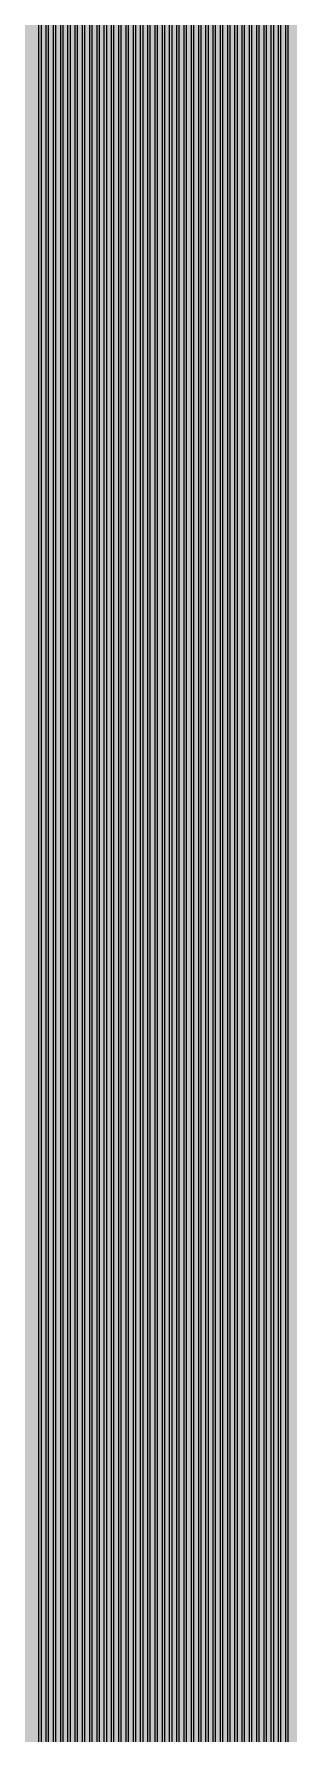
# Model space of a CAD drawing. Header units: metres. Extents: x -7231 to 10969, y -37556 to 1873.
# Drawn here: x 2049 to 2294, y -4676 to -3039 of the extents above; entities that cross this region are included whole.
import ezdxf

# ---------------------------------------------------------------- set-up
doc = ezdxf.new("R2010")
doc.units = ezdxf.units.M
doc.layers.add('Metal1', color=4, linetype='CONTINUOUS')
doc.layers.add('Polyimide', color=7, linetype='CONTINUOUS')

msp = doc.modelspace()

# ---------------------------------------------------------------- hatches: boundary and pattern name
at = {"layer": 'Polyimide'}
msp.add_hatch(color=7, dxfattribs=at).paths.add_polyline_path([(4065.7, -468), (4066.7, -502), (4068.5, -536), (4071.4, -570), (4075.5, -604), (4081, -638), (4088, -672), (4096.5, -706), (4106.6, -740), (4118.3, -774), (4131.6, -808), (4146.5, -842), (4162.9, -876), (4180.7, -910), (4199.8, -944), (4220.2, -978), (4241.7, -1012), (4264.2, -1046), (4287.5, -1080), (4311.5, -1114), (4336, -1148), (4360.9, -1182), (4385.9, -1216), (4410.9, -1250), (4435.7, -1284), (4460.2, -1318), (4484.2, -1352), (4507.5, -1385.9), (4530, -1419.9), (4551.5, -1453.9), (4571.9, -1487.9), (4591.1, -1521.9), (4608.9, -1555.9), (4625.3, -1589.9), (4640.1, -1623.9), (4653.4, -1657.9), (4665.1, -1691.9), (4675.2, -1725.9), (4683.7, -1759.9), (4690.7, -1793.9), (4696.2, -1827.9), (4700.3, -1861.9), (4703.2, -1895.9), (4705.1, -1929.9), (4706.1, -1963.9), (4706.4, -1997.9), (4706.5, -2031.9), (4706.5, -4793), (4710, -4838.4), (4720.2, -4882.7), (4737.1, -4925), (4760.1, -4964.2), (4788.9, -4999.5), (4822.6, -5030), (4860.5, -5055.1), (4901.8, -5074.2), (4901.8, -5074.2), (4970.7, -5105.2), (5034.7, -5145.3), (5092.8, -5193.5), (5143.8, -5249.2), (5186.9, -5311.2), (5221.2, -5378.4), (5246.2, -5449.7), (5261.4, -5523.7), (5266.5, -5599), (5261.4, -5674.3), (5246.2, -5748.3), (5221.2, -5819.6), (5186.9, -5886.8), (5143.8, -5948.8), (5092.8, -6004.5), (5034.7, -6052.7), (4970.7, -6092.8), (4901.8, -6123.8), (4860.5, -6142.9), (4822.6, -6168), (4788.9, -6198.5), (4760.1, -6233.8), (4737.1, -6273), (4720.2, -6315.3), (4710, -6359.6), (4706.5, -6405), (4706.5, -9221.5), (4710, -9266.9), (4720.2, -9311.2), (4737.1, -9353.5), (4760.1, -9392.7), (4788.9, -9428), (4822.6, -9458.5), (4860.5, -9483.6), (4901.8, -9502.7), (4970.7, -9533.7), (5034.7, -9573.8), (5092.8, -9622), (5143.8, -9677.7), (5186.9, -9739.7), (5221.2, -9806.9), (5246.2, -9878.2), (5261.4, -9952.2), (5266.5, -10027.5), (5261.4, -10102.8), (5246.2, -10176.8), (5221.2, -10248.1), (5186.9, -10315.3), (5143.8, -10377.3), (5092.8, -10433), (5034.7, -10481.2), (4970.7, -10521.3), (4901.8, -10552.3), (4860.5, -10571.4), (4822.6, -10596.5), (4788.9, -10627), (4760.1, -10662.3), (4737.1, -10701.5), (4720.2, -10743.8), (4710, -10788.1), (4706.5, -10833.5), (4706.5, -13650), (4710, -13695.4), (4720.2, -13739.7), (4737.1, -13782), (4760.1, -13821.2), (4788.9, -13856.5), (4822.6, -13887), (4860.5, -13912.1), (4901.8, -13931.2), (4970.7, -13962.2), (5034.7, -14002.2), (5092.8, -14050.5), (5143.8, -14106.2), (5186.9, -14168.2), (5221.2, -14235.4), (5246.2, -14306.7), (5261.4, -14380.7), (5266.5, -14456), (5261.4, -14531.3), (5246.2, -14605.3), (5221.2, -14676.5), (5186.9, -14743.8), (5143.8, -14805.8), (5092.8, -14861.5), (5034.7, -14909.7), (4970.7, -14949.8), (4901.8, -14980.8), (4860.5, -14999.9), (4822.6, -15025), (4788.9, -15055.5), (4760.1, -15090.8), (4737.1, -15130), (4720.2, -15172.3), (4710, -15216.6), (4706.5, -15262), (4706.5, -15456), (4720.9, -15750), (4764.1, -16041.3), (4835.7, -16326.8), (4934.9, -16604), (5060.7, -16870.2), (5212.1, -17122.7), (5387.5, -17359.2), (5585.2, -17577.3), (5803.3, -17775), (6039.8, -17950.4), (6292.3, -18101.8), (6558.4, -18227.6), (6835.6, -18326.8), (7121.2, -18398.3), (7412.4, -18441.5), (7706.5, -18456), (9969, -18456), (10047.4, -18459.8), (10125.1, -18471.4), (10201.2, -18490.4), (10275.2, -18516.9), (10346.1, -18550.5), (10413.5, -18590.8), (10476.5, -18637.6), (10534.7, -18690.3), (10587.4, -18748.5), (10634.2, -18811.5), (10674.5, -18878.9), (10708.1, -18949.8), (10734.6, -19023.8), (10753.6, -19099.9), (10765.2, -19177.6), (10769, -19256), (10769, -20895.8), (10730.2, -20951.4), (10694.6, -21009.1), (10662.2, -21068.6), (10633.2, -21129.9), (10607.6, -21192.7), (10585.5, -21256.7), (10566.9, -21322), (10552, -21388.1), (10540.8, -21455), (10533.4, -21522.3), (10529.6, -21590), (10529.6, -21657.8), (10533.4, -21725.5), (10540.8, -21792.9), (10552, -21859.7), (10566.9, -21925.9), (10585.5, -21991.1), (10607.6, -22055.2), (10633.2, -22117.9), (10662.2, -22179.2), (10694.6, -22238.7), (10730.2, -22296.4), (10769, -22352), (10769, -32454.2), (10728.7, -32510.5), (10691.7, -32568.9), (10658, -32629.3), (10627.8, -32691.6), (10601.2, -32755.4), (10578.2, -32820.7), (10558.9, -32887.1), (10543.4, -32954.5), (10531.8, -33022.7), (10524, -33091.4), (10520.1, -33160.5), (10520.1, -33229.7), (10524, -33298.8), (10531.8, -33367.5), (10543.4, -33435.7), (10558.9, -33503.1), (10578.2, -33569.5), (10601.2, -33634.8), (10627.8, -33698.6), (10658, -33760.8), (10691.7, -33821.3), (10728.7, -33879.7), (10769, -33936), (10769, -36556), (10765.2, -36634.4), (10753.6, -36712.1), (10734.6, -36788.2), (10708.1, -36862.1), (10674.5, -36933.1), (10634.2, -37000.5), (10587.4, -37063.5), (10534.7, -37121.7), (10476.5, -37174.4), (10413.5, -37221.2), (10346.1, -37261.5), (10275.2, -37295.1), (10201.2, -37321.6), (10125.1, -37340.6), (10047.4, -37352.1), (9969, -37356), (-6231, -37356), (-6309.4, -37352.1), (-6387.1, -37340.6), (-6463.2, -37321.6), (-6537.2, -37295.1), (-6608.1, -37261.5), (-6675.5, -37221.2), (-6738.5, -37174.4), (-6796.7, -37121.7), (-6849.4, -37063.5), (-6896.2, -37000.5), (-6936.5, -36933.1), (-6970.1, -36862.1), (-6996.6, -36788.2), (-7015.6, -36712.1), (-7027.2, -36634.4), (-7031, -36556), (-7031, -33936), (-6990.7, -33879.8), (-6953.7, -33821.3), (-6920, -33760.9), (-6889.8, -33698.6), (-6863.2, -33634.8), (-6840.2, -33569.5), (-6820.9, -33503.1), (-6805.4, -33435.7), (-6793.7, -33367.5), (-6785.9, -33298.8), (-6782, -33229.7), (-6782, -33160.5), (-6785.9, -33091.4), (-6793.7, -33022.7), (-6805.4, -32954.5), (-6820.9, -32887.1), (-6840.2, -32820.6), (-6863.2, -32755.4), (-6889.8, -32691.5), (-6920, -32629.3), (-6953.7, -32568.9), (-6990.7, -32510.4), (-7031, -32454.2), (-7031, -22364.8), (-6990.7, -22308.6), (-6953.7, -22250.1), (-6920, -22189.7), (-6889.8, -22127.5), (-6863.2, -22063.6), (-6840.2, -21998.4), (-6820.9, -21931.9), (-6805.4, -21864.5), (-6793.7, -21796.3), (-6785.9, -21727.6), (-6782, -21658.5), (-6782, -21589.3), (-6785.9, -21520.3), (-6793.7, -21451.5), (-6805.4, -21383.3), (-6820.9, -21315.9), (-6840.2, -21249.5), (-6863.2, -21184.2), (-6889.8, -21120.4), (-6920, -21058.1), (-6953.7, -20997.7), (-6990.7, -20939.3), (-7031, -20883), (-7031, -19256), (-7027.2, -19177.6), (-7015.6, -19099.9), (-6996.6, -19023.8), (-6970.1, -18949.8), (-6936.5, -18878.9), (-6896.2, -18811.5), (-6849.4, -18748.5), (-6796.7, -18690.3), (-6738.5, -18637.6), (-6675.5, -18590.8), (-6608.1, -18550.5), (-6537.2, -18516.9), (-6463.2, -18490.4), (-6387.1, -18471.4), (-6309.4, -18459.8), (-6231, -18456), (-3968.5, -18456), (-3674.4, -18441.5), (-3383.2, -18398.3), (-3097.6, -18326.8), (-2820.4, -18227.6), (-2554.3, -18101.8), (-2301.8, -17950.4), (-2065.3, -17775), (-1847.2, -17577.3), (-1649.5, -17359.2), (-1474.1, -17122.7), (-1322.7, -16870.2), (-1196.9, -16604), (-1097.7, -16326.8), (-1026.1, -16041.3), (-982.9, -15750), (-968.5, -15456), (-968.5, -15262), (-972, -15216.6), (-982.2, -15172.3), (-999.1, -15130), (-1022.1, -15090.8), (-1050.9, -15055.5), (-1084.6, -15025), (-1122.5, -14999.9), (-1163.8, -14980.8), (-1232.7, -14949.8), (-1296.7, -14909.7), (-1354.8, -14861.5), (-1405.8, -14805.8), (-1448.9, -14743.8), (-1483.2, -14676.5), (-1508.2, -14605.3), (-1523.4, -14531.3), (-1528.5, -14456), (-1523.4, -14380.7), (-1508.2, -14306.7), (-1483.2, -14235.4), (-1448.9, -14168.2), (-1405.8, -14106.2), (-1354.8, -14050.5), (-1296.7, -14002.2), (-1232.7, -13962.2), (-1163.8, -13931.2), (-1122.5, -13912.1), (-1084.6, -13887), (-1050.9, -13856.5), (-1022.1, -13821.2), (-999.1, -13782), (-982.2, -13739.7), (-972, -13695.4), (-968.5, -13650), (-968.5, -12309.6), (-972, -12264.3), (-982.2, -12219.9), (-999.1, -12177.7), (-1022.1, -12138.5), (-1050.9, -12103.2), (-1084.6, -12072.6), (-1122.5, -12047.5), (-1163.8, -12028.5), (-1232.7, -11997.4), (-1296.7, -11957.4), (-1354.8, -11909.1), (-1405.8, -11853.5), (-1448.9, -11791.5), (-1483.2, -11724.2), (-1508.2, -11653), (-1523.4, -11579), (-1528.5, -11503.7), (-1523.4, -11428.3), (-1508.2, -11354.4), (-1483.2, -11283.1), (-1448.9, -11215.9), (-1405.8, -11153.8), (-1354.8, -11098.2), (-1296.7, -11049.9), (-1232.7, -11009.9), (-1163.8, -10978.8), (-1122.5, -10959.8), (-1084.6, -10934.7), (-1050.9, -10904.1), (-1022.1, -10868.9), (-999.1, -10829.6), (-982.2, -10787.4), (-972, -10743), (-968.5, -10697.7), (-968.5, -9357.3), (-972, -9311.9), (-982.2, -9267.6), (-999.1, -9225.4), (-1022.1, -9186.1), (-1050.9, -9150.8), (-1084.6, -9120.3), (-1122.5, -9095.2), (-1163.8, -9076.2), (-1163.8, -9076.2), (-1232.7, -9045.1), (-1296.7, -9005.1), (-1354.8, -8956.8), (-1405.8, -8901.1), (-1448.9, -8839.1), (-1483.2, -8771.9), (-1508.2, -8700.6), (-1523.4, -8626.7), (-1528.5, -8551.3), (-1523.4, -8476), (-1508.2, -8402), (-1483.2, -8330.8), (-1448.9, -8263.5), (-1405.8, -8201.5), (-1354.8, -8145.9), (-1296.7, -8097.6), (-1232.7, -8057.6), (-1163.8, -8026.5), (-1163.8, -8026.5), (-1122.5, -8007.4), (-1084.6, -7982.4), (-1050.9, -7951.8), (-1022.1, -7916.5), (-999.1, -7877.3), (-982.2, -7835), (-972, -7790.7), (-968.5, -7745.4), (-968.5, -6405), (-972, -6359.6), (-982.2, -6315.3), (-999.1, -6273), (-1022.1, -6233.8), (-1050.9, -6198.5), (-1084.6, -6168), (-1122.5, -6142.9), (-1163.8, -6123.8), (-1163.8, -6123.8), (-1232.7, -6092.8), (-1296.7, -6052.7), (-1354.8, -6004.5), (-1405.8, -5948.8), (-1448.9, -5886.8), (-1483.2, -5819.6), (-1508.2, -5748.3), (-1523.4, -5674.3), (-1528.5, -5599), (-1523.4, -5523.7), (-1508.2, -5449.7), (-1483.2, -5378.4), (-1448.9, -5311.2), (-1405.8, -5249.2), (-1354.8, -5193.5), (-1296.7, -5145.3), (-1232.7, -5105.2), (-1163.8, -5074.2), (-1163.8, -5074.2), (-1122.5, -5055.1), (-1084.6, -5030), (-1050.9, -4999.5), (-1022.1, -4964.2), (-999.1, -4925), (-982.2, -4882.7), (-972, -4838.4), (-968.5, -4793), (-968.5, -2031.9), (-968.4, -1997.9), (-968.1, -1963.9), (-967.1, -1929.9), (-965.2, -1895.9), (-962.2, -1861.9), (-958, -1827.9), (-952.4, -1793.9), (-945.3, -1759.9), (-936.6, -1725.9), (-926.4, -1691.9), (-914.4, -1657.9), (-900.9, -1623.9), (-885.7, -1589.9), (-869.1, -1555.9), (-850.9, -1521.9), (-831.4, -1487.9), (-810.6, -1453.9), (-788.7, -1419.9), (-765.8, -1385.9), (-742.1, -1352), (-717.6, -1318), (-692.7, -1284), (-667.4, -1250), (-641.9, -1216), (-616.4, -1182), (-591.1, -1148), (-566.1, -1114), (-541.7, -1080), (-517.9, -1046), (-495, -1012), (-473.1, -978), (-452.4, -944), (-432.8, -910), (-414.7, -876), (-398, -842), (-382.9, -808), (-369.3, -774), (-357.4, -740), (-347.1, -706), (-338.4, -672), (-331.3, -638), (-325.7, -604), (-321.5, -570), (-318.6, -536), (-316.7, -502), (-315.7, -468), (-315.3, -434), (-315.2, -400), (-315.2, 401), (-315.2, 451), (-315.2, 1644), (-270.2, 1644), (-270, 1637.1), (-269.4, 1630.3), (-268.2, 1623.5), (-266.7, 1616.8), (-264.7, 1610.2), (-262.3, 1603.8), (-259.4, 1597.6), (-256.2, 1591.5), (-252.6, 1585.7), (-248.6, 1580.1), (-244.2, 1574.8), (-239.5, 1569.8), (-234.5, 1565.1), (-229.2, 1560.7), (-223.6, 1556.7), (-217.8, 1553.1), (-211.7, 1549.8), (-205.4, 1547), (-199, 1544.6), (-192.4, 1542.6), (-185.7, 1541), (-179, 1539.9), (-172.1, 1539.2), (-165.2, 1539), (-158.4, 1539.2), (-151.5, 1539.9), (-144.8, 1541), (-138.1, 1542.6), (-131.5, 1544.6), (-125.1, 1547), (-118.8, 1549.8), (-112.8, 1553.1), (-106.9, 1556.7), (-101.3, 1560.7), (-96, 1565.1), (-91, 1569.8), (-86.3, 1574.8), (-81.9, 1580.1), (-77.9, 1585.7), (-74.3, 1591.5), (-71.1, 1597.6), (-68.2, 1603.8), (-65.8, 1610.2), (-63.8, 1616.8), (-62.3, 1623.5), (-61.1, 1630.3), (-60.5, 1637.1), (-60.2, 1644), (1853, 1644), (1853, 1573), (3815.2, 1573), (3815.5, 1579.5), (3816.1, 1586.1), (3817.2, 1592.5), (3818.7, 1598.9), (3820.6, 1605.1), (3822.9, 1611.3), (3825.6, 1617.2), (3828.6, 1623), (3832.1, 1628.6), (3835.9, 1633.9), (3840.1, 1638.9), (3844.5, 1643.7), (3849.3, 1648.2), (3854.4, 1652.3), (3859.7, 1656.1), (3865.2, 1659.6), (3871, 1662.7), (3877, 1665.4), (3883.1, 1667.7), (3889.4, 1669.6), (3895.7, 1671.1), (3902.2, 1672.1), (3908.7, 1672.8), (3915.2, 1673), (3921.8, 1672.8), (3928.3, 1672.1), (3934.8, 1671.1), (3941.1, 1669.6), (3947.4, 1667.7), (3953.5, 1665.4), (3959.5, 1662.7), (3965.2, 1659.6), (3970.8, 1656.1), (3976.1, 1652.3), (3981.2, 1648.2), (3986, 1643.7), (3990.4, 1638.9), (3994.6, 1633.9), (3998.4, 1628.6), (4001.9, 1623), (4004.9, 1617.2), (4007.6, 1611.3), (4009.9, 1605.1), (4011.8, 1598.9), (4013.3, 1592.5), (4014.4, 1586.1), (4015, 1579.5), (4015.2, 1573), (4065.2, 1573), (4065.2, 451), (4065.2, 401), (4065.2, -400), (4065.3, -434), (4065.7, -468)])

# ---------------------------------------------------------------- linework, layer by layer
at = {"layer": 'Metal1'}
for points in [[(2053.5, -16631.9), (2053.5, -2032), (2049.1, -1988), (2044.7, -1944), (2040.2, -1900), (2035.8, -1855.9), (2031.4, -1811.9), (2027, -1767.9), (2022.6, -1723.9), (2018.3, -1679.9), (2014.1, -1635.8), (2010, -1591.8), (2006.1, -1547.8), (2002.3, -1503.8), (1998.7, -1459.7), (1995.1, -1415.7), (1991.7, -1371.7)], [(1993.7, -1371.6), (1997.1, -1415.6), (2000.7, -1459.6), (2004.3, -1503.6), (2008.1, -1547.6), (2012, -1591.6), (2016.1, -1635.7), (2020.3, -1679.7), (2024.6, -1723.7), (2029, -1767.7), (2033.4, -1811.7), (2037.8, -1855.7), (2042.2, -1899.8), (2046.7, -1943.8), (2051.1, -1987.8), (2055.5, -2031.9), (2055.5, -16631.9)], [(2060.5, -16631.9), (2060.5, -2032), (2056, -1988), (2051.5, -1944), (2047, -1900), (2042.4, -1855.9), (2037.9, -1811.9), (2033.4, -1767.9), (2028.9, -1723.9), (2024.5, -1679.9), (2020.2, -1635.8), (2016.1, -1591.8), (2012.1, -1547.8), (2008.2, -1503.8), (2004.5, -1459.8), (2000.8, -1415.7), (1997.3, -1371.7)], [(1999.3, -1371.6), (2002.8, -1415.6), (2006.5, -1459.6), (2010.2, -1503.6), (2014.1, -1547.6), (2018.1, -1591.6), (2022.2, -1635.6), (2026.5, -1679.7), (2030.9, -1723.7), (2035.4, -1767.7), (2039.9, -1811.7), (2044.4, -1855.7), (2048.9, -1899.8), (2053.5, -1943.8), (2058, -1987.8), (2062.5, -2031.9), (2062.5, -16631.9)], [(2067.5, -16631.9), (2067.5, -2032), (2062.9, -1988), (2058.3, -1944), (2053.7, -1900), (2049.1, -1855.9), (2044.4, -1811.9), (2039.8, -1767.9), (2035.2, -1723.9), (2030.7, -1679.9), (2026.4, -1635.8), (2022.2, -1591.8), (2018.1, -1547.8), (2014.1, -1503.8), (2010.3, -1459.8), (2006.6, -1415.7), (2003, -1371.7)], [(2005, -1371.5), (2008.6, -1415.6), (2012.3, -1459.6), (2016.1, -1503.6), (2020.1, -1547.6), (2024.2, -1591.6), (2028.4, -1635.6), (2032.7, -1679.7), (2037.2, -1723.7), (2041.8, -1767.7), (2046.4, -1811.7), (2051, -1855.7), (2055.7, -1899.8), (2060.3, -1943.8), (2064.9, -1987.8), (2069.5, -2031.9), (2069.5, -16631.9)], [(2074.5, -16631.9), (2074.5, -2032), (2069.8, -1988), (2065.1, -1944), (2060.4, -1900), (2055.7, -1855.9), (2051, -1811.9), (2046.3, -1767.9), (2041.6, -1723.9), (2037, -1679.9), (2032.5, -1635.8), (2028.2, -1591.8), (2024, -1547.8), (2020, -1503.8), (2016.1, -1459.8), (2012.3, -1415.7), (2008.7, -1371.7)], [(2010.7, -1371.5), (2014.3, -1415.6), (2018.1, -1459.6), (2022, -1503.6), (2026, -1547.6), (2030.2, -1591.6), (2034.5, -1635.6), (2039, -1679.7), (2043.6, -1723.7), (2048.2, -1767.7), (2053, -1811.7), (2057.7, -1855.7), (2062.4, -1899.8), (2067.1, -1943.8), (2071.8, -1987.8), (2076.5, -2031.9), (2076.5, -16631.9)], [(2081.5, -16631.9), (2081.5, -2032), (2076.7, -1988), (2071.9, -1944), (2067.1, -1900), (2062.3, -1855.9), (2057.5, -1811.9), (2052.7, -1767.9), (2047.9, -1723.9), (2043.2, -1679.9), (2038.7, -1635.8), (2034.3, -1591.8), (2030, -1547.8), (2025.9, -1503.8), (2021.9, -1459.8), (2018, -1415.7), (2014.3, -1371.7)], [(2016.3, -1371.5), (2020, -1415.6), (2023.9, -1459.6), (2027.9, -1503.6), (2032, -1547.6), (2036.3, -1591.6), (2040.7, -1635.6), (2045.2, -1679.7), (2049.9, -1723.7), (2054.7, -1767.7), (2059.5, -1811.7), (2064.3, -1855.7), (2069.1, -1899.7), (2073.9, -1943.8), (2078.7, -1987.8), (2083.5, -2031.9), (2083.5, -16631.9)], [(2088.5, -16631.9), (2088.5, -2032), (2083.6, -1988), (2078.7, -1944), (2073.8, -1900), (2068.9, -1855.9), (2064, -1811.9), (2059.1, -1767.9), (2054.2, -1723.9), (2049.4, -1679.9), (2044.8, -1635.8), (2040.3, -1591.8), (2036, -1547.8), (2031.8, -1503.8), (2027.7, -1459.8), (2023.8, -1415.7), (2020, -1371.7)], [(2022, -1371.5), (2025.8, -1415.6), (2029.7, -1459.6), (2033.8, -1503.6), (2038, -1547.6), (2042.3, -1591.6), (2046.8, -1635.6), (2051.4, -1679.7), (2056.2, -1723.7), (2061.1, -1767.7), (2066, -1811.7), (2070.9, -1855.7), (2075.8, -1899.7), (2080.7, -1943.8), (2085.6, -1987.8), (2090.5, -2031.9), (2090.5, -16631.9)], [(2095.5, -16631.9), (2095.5, -2032), (2090.5, -1988), (2085.5, -1944), (2080.5, -1900), (2075.5, -1856), (2070.5, -1811.9), (2065.5, -1767.9), (2060.6, -1723.9), (2055.7, -1679.9), (2051, -1635.8), (2046.4, -1591.8), (2042, -1547.8), (2037.7, -1503.8), (2033.5, -1459.8), (2029.5, -1415.7), (2025.6, -1371.7)], [(2027.6, -1371.5), (2031.5, -1415.6), (2035.5, -1459.6), (2039.7, -1503.6), (2044, -1547.6), (2048.4, -1591.6), (2053, -1635.6), (2057.7, -1679.7), (2062.5, -1723.7), (2067.5, -1767.7), (2072.5, -1811.7), (2077.5, -1855.7), (2082.5, -1899.7), (2087.5, -1943.8), (2092.5, -1987.8), (2097.5, -2031.9), (2097.5, -16631.9)], [(2102.5, -16631.9), (2102.5, -2032), (2097.5, -1988), (2092.4, -1944), (2087.4, -1900), (2082.4, -1856), (2077.3, -1811.9), (2072.3, -1767.9), (2067.3, -1723.9), (2062.4, -1679.9), (2057.6, -1635.8), (2053, -1591.8), (2048.6, -1547.8), (2044.2, -1503.8), (2040, -1459.8), (2036, -1415.7), (2032.1, -1371.7)], [(2034.1, -1371.5), (2038, -1415.6), (2042, -1459.6), (2046.2, -1503.6), (2050.5, -1547.6), (2055, -1591.6), (2059.6, -1635.6), (2064.4, -1679.7), (2069.3, -1723.7), (2074.3, -1767.7), (2079.3, -1811.7), (2084.4, -1855.7), (2089.4, -1899.7), (2094.4, -1943.8), (2099.5, -1987.8), (2104.5, -2031.9), (2104.5, -16631.9)], [(2109.5, -16631.9), (2109.5, -2032), (2104.6, -1988), (2099.7, -1944), (2094.9, -1900), (2090, -1855.9), (2085.1, -1811.9), (2080.2, -1767.9), (2075.4, -1723.9), (2070.6, -1679.9), (2066, -1635.8), (2061.5, -1591.8), (2057.2, -1547.8), (2053, -1503.8), (2049, -1459.8), (2045, -1415.7), (2041.2, -1371.7)], [(2043.2, -1371.5), (2047, -1415.6), (2050.9, -1459.6), (2055, -1503.6), (2059.2, -1547.6), (2063.5, -1591.6), (2068, -1635.6), (2072.6, -1679.7), (2077.3, -1723.7), (2082.2, -1767.7), (2087.1, -1811.7), (2092, -1855.7), (2096.9, -1899.7), (2101.7, -1943.8), (2106.6, -1987.8), (2111.5, -2031.9), (2111.5, -16631.9)], [(2116.5, -16631.9), (2116.5, -2032), (2111.5, -1988), (2106.6, -1944), (2101.6, -1900), (2096.6, -1856), (2091.6, -1811.9), (2086.7, -1767.9), (2081.7, -1723.9), (2076.8, -1679.9), (2072.1, -1635.8), (2067.6, -1591.8), (2063.2, -1547.8), (2058.9, -1503.8), (2054.8, -1459.8), (2050.8, -1415.7), (2046.9, -1371.7)], [(2048.9, -1371.5), (2052.8, -1415.6), (2056.8, -1459.6), (2060.9, -1503.6), (2065.2, -1547.6), (2069.6, -1591.6), (2074.1, -1635.6), (2078.8, -1679.7), (2083.7, -1723.7), (2088.6, -1767.7), (2093.6, -1811.7), (2098.6, -1855.7), (2103.6, -1899.7), (2108.5, -1943.8), (2113.5, -1987.8), (2118.5, -2031.9), (2118.5, -16631.9)], [(2123.5, -16631.9), (2123.5, -2032), (2118.4, -1988), (2113.4, -1944), (2108.3, -1900), (2103.2, -1856), (2098.1, -1811.9), (2093.1, -1767.9), (2088, -1723.9), (2083.1, -1679.9), (2078.3, -1635.8), (2073.6, -1591.8), (2069.1, -1547.8), (2064.8, -1503.8), (2060.6, -1459.8), (2056.5, -1415.7), (2052.6, -1371.7)], [(2054.6, -1371.5), (2058.5, -1415.6), (2062.6, -1459.6), (2066.8, -1503.6), (2071.1, -1547.6), (2075.6, -1591.6), (2080.3, -1635.6), (2085.1, -1679.7), (2090, -1723.7), (2095.1, -1767.7), (2100.1, -1811.7), (2105.2, -1855.7), (2110.3, -1899.7), (2115.3, -1943.8), (2120.4, -1987.8), (2125.5, -2031.9), (2125.5, -16631.9)], [(2130.5, -16631.9), (2130.5, -2032), (2125.3, -1988), (2120.2, -1944), (2115, -1900), (2109.8, -1856), (2104.7, -1811.9), (2099.5, -1767.9), (2094.3, -1723.9), (2089.3, -1679.9), (2084.4, -1635.9), (2079.7, -1591.8), (2075.1, -1547.8), (2070.7, -1503.8), (2066.4, -1459.8), (2062.2, -1415.7), (2058.2, -1371.7)], [(2060.2, -1371.5), (2064.2, -1415.6), (2068.4, -1459.6), (2072.7, -1503.6), (2077.1, -1547.6), (2081.7, -1591.6), (2086.4, -1635.6), (2091.3, -1679.7), (2096.3, -1723.7), (2101.5, -1767.7), (2106.7, -1811.7), (2111.8, -1855.7), (2117, -1899.7), (2122.2, -1943.8), (2127.3, -1987.8), (2132.5, -2031.9), (2132.5, -16631.9)], [(2137.5, -16631.9), (2137.5, -2032), (2132.2, -1988), (2127, -1944), (2121.7, -1900), (2116.5, -1856), (2111.2, -1811.9), (2105.9, -1767.9), (2100.7, -1723.9), (2095.5, -1679.9), (2090.6, -1635.9), (2085.8, -1591.8), (2081.1, -1547.8), (2076.6, -1503.8), (2072.2, -1459.8), (2068, -1415.7), (2063.9, -1371.7)], [(2065.9, -1371.5), (2070, -1415.6), (2074.2, -1459.6), (2078.6, -1503.6), (2083.1, -1547.6), (2087.7, -1591.6), (2092.6, -1635.6), (2097.5, -1679.6), (2102.7, -1723.7), (2107.9, -1767.7), (2113.2, -1811.7), (2118.4, -1855.7), (2123.7, -1899.7), (2129, -1943.8), (2134.2, -1987.8), (2139.5, -2031.9), (2139.5, -16631.9)], [(2144.5, -16631.9), (2144.5, -2032), (2139.1, -1988), (2133.8, -1944), (2128.4, -1900), (2123.1, -1856), (2117.7, -1811.9), (2112.4, -1767.9), (2107, -1723.9), (2101.8, -1679.9), (2096.7, -1635.9), (2091.8, -1591.8), (2087.1, -1547.8), (2082.5, -1503.8), (2078, -1459.8), (2073.7, -1415.7), (2069.5, -1371.7)], [(2071.5, -1371.5), (2075.7, -1415.6), (2080, -1459.6), (2084.4, -1503.6), (2089, -1547.6), (2093.8, -1591.6), (2098.7, -1635.6), (2103.8, -1679.6), (2109, -1723.7), (2114.3, -1767.7), (2119.7, -1811.7), (2125.1, -1855.7), (2130.4, -1899.7), (2135.8, -1943.8), (2141.1, -1987.8), (2146.5, -2031.9), (2146.5, -16631.9)], [(2151.5, -16631.9), (2151.5, -2032), (2146.1, -1988), (2140.6, -1944), (2135.1, -1900), (2129.7, -1856), (2124.2, -1811.9), (2118.8, -1767.9), (2113.3, -1723.9), (2108, -1679.9), (2102.9, -1635.9), (2097.9, -1591.8), (2093, -1547.8), (2088.3, -1503.8), (2083.8, -1459.8), (2079.4, -1415.7), (2075.2, -1371.7)], [(2077.2, -1371.5), (2081.4, -1415.6), (2085.8, -1459.6), (2090.3, -1503.6), (2095, -1547.6), (2099.9, -1591.6), (2104.9, -1635.6), (2110, -1679.6), (2115.3, -1723.7), (2120.8, -1767.7), (2126.2, -1811.7), (2131.7, -1855.7), (2137.1, -1899.7), (2142.6, -1943.8), (2148, -1987.8), (2153.5, -2031.9), (2153.5, -16631.9)], [(2158.5, -16631.9), (2158.5, -2032), (2153, -1988), (2147.4, -1944), (2141.9, -1900), (2136.3, -1856), (2130.8, -1811.9), (2125.2, -1767.9), (2119.7, -1723.9), (2114.3, -1679.9), (2109, -1635.9), (2103.9, -1591.8), (2099, -1547.8), (2094.2, -1503.8), (2089.6, -1459.8), (2085.2, -1415.7), (2080.9, -1371.7)], [(2082.9, -1371.5), (2087.2, -1415.5), (2091.6, -1459.6), (2096.2, -1503.6), (2101, -1547.6), (2105.9, -1591.6), (2111, -1635.6), (2116.2, -1679.6), (2121.6, -1723.7), (2127.2, -1767.7), (2132.7, -1811.7), (2138.3, -1855.7), (2143.8, -1899.7), (2149.4, -1943.8), (2154.9, -1987.8), (2160.5, -2031.9), (2160.5, -16631.9)], [(2165.5, -16631.9), (2165.5, -2032), (2159.9, -1988), (2154.2, -1944), (2148.6, -1900), (2142.9, -1856), (2137.3, -1811.9), (2131.6, -1767.9), (2126, -1723.9), (2120.5, -1679.9), (2115.2, -1635.9), (2110, -1591.8), (2105, -1547.8), (2100.1, -1503.8), (2095.4, -1459.8), (2090.9, -1415.7), (2086.5, -1371.7)], [(2088.5, -1371.5), (2092.9, -1415.5), (2097.4, -1459.6), (2102.1, -1503.6), (2107, -1547.6), (2112, -1591.6), (2117.1, -1635.6), (2122.5, -1679.6), (2128, -1723.7), (2133.6, -1767.7), (2139.3, -1811.7), (2144.9, -1855.7), (2150.6, -1899.7), (2156.2, -1943.7), (2161.8, -1987.8), (2167.5, -2031.9), (2167.5, -16631.9)], [(2172.5, -16631.9), (2172.5, -2032), (2166.8, -1988), (2161, -1944), (2155.3, -1900), (2149.5, -1856), (2143.8, -1811.9), (2138.1, -1767.9), (2132.3, -1723.9), (2126.7, -1679.9), (2121.3, -1635.9), (2116, -1591.8), (2110.9, -1547.8), (2106, -1503.8), (2101.2, -1459.8), (2096.6, -1415.8), (2092.2, -1371.7)], [(2094.2, -1371.5), (2098.6, -1415.5), (2103.2, -1459.6), (2108, -1503.6), (2112.9, -1547.6), (2118, -1591.6), (2123.3, -1635.6), (2128.7, -1679.6), (2134.3, -1723.7), (2140, -1767.7), (2145.8, -1811.7), (2151.5, -1855.7), (2157.3, -1899.7), (2163, -1943.7), (2168.7, -1987.8), (2174.5, -2031.8), (2174.5, -16631.9)], [(2179.5, -16631.9), (2179.5, -2032), (2173.7, -1988), (2167.8, -1944), (2162, -1900), (2156.2, -1856), (2150.3, -1812), (2144.5, -1767.9), (2138.6, -1723.9), (2133, -1679.9), (2127.4, -1635.9), (2122.1, -1591.8), (2116.9, -1547.8), (2111.9, -1503.8), (2107.1, -1459.8), (2102.4, -1415.8), (2097.8, -1371.7)], [(2099.8, -1371.5), (2104.4, -1415.5), (2109, -1459.6), (2113.9, -1503.6), (2118.9, -1547.6), (2124.1, -1591.6), (2129.4, -1635.6), (2134.9, -1679.6), (2140.6, -1723.7), (2146.5, -1767.7), (2152.3, -1811.7), (2158.1, -1855.7), (2164, -1899.7), (2169.8, -1943.7), (2175.7, -1987.8), (2181.5, -2031.8), (2181.5, -16631.9)], [(2186.5, -16631.9), (2186.5, -2032), (2180.6, -1988), (2174.6, -1944), (2168.7, -1900), (2162.8, -1856), (2156.8, -1812), (2150.9, -1767.9), (2145, -1723.9), (2139.2, -1679.9), (2133.6, -1635.9), (2128.2, -1591.8), (2122.9, -1547.8), (2117.8, -1503.8), (2112.9, -1459.8), (2108.1, -1415.8), (2103.5, -1371.7)], [(2105.5, -1371.5), (2110.1, -1415.5), (2114.9, -1459.6), (2119.8, -1503.6), (2124.9, -1547.6), (2130.1, -1591.6), (2135.6, -1635.6), (2141.2, -1679.6), (2147, -1723.6), (2152.9, -1767.7), (2158.8, -1811.7), (2164.8, -1855.7), (2170.7, -1899.7), (2176.6, -1943.7), (2182.6, -1987.8), (2188.5, -2031.8), (2188.5, -16631.9)], [(2193.5, -16631.9), (2193.5, -2032), (2187.5, -1988), (2181.4, -1944), (2175.4, -1900), (2169.4, -1856), (2163.4, -1812), (2157.3, -1767.9), (2151.3, -1723.9), (2145.4, -1679.9), (2139.7, -1635.9), (2134.2, -1591.8), (2128.9, -1547.8), (2123.7, -1503.8), (2118.7, -1459.8), (2113.8, -1415.8), (2109.2, -1371.7)], [(2111.1, -1371.5), (2115.8, -1415.5), (2120.7, -1459.6), (2125.7, -1503.6), (2130.9, -1547.6), (2136.2, -1591.6), (2141.7, -1635.6), (2147.4, -1679.6), (2153.3, -1723.6), (2159.3, -1767.7), (2165.3, -1811.7), (2171.4, -1855.7), (2177.4, -1899.7), (2183.4, -1943.7), (2189.5, -1987.8), (2195.5, -2031.8), (2195.5, -16631.9)], [(2200.5, -16631.9), (2200.5, -2032), (2194.4, -1988), (2188.4, -1944), (2182.3, -1900), (2176.2, -1856), (2170.2, -1812), (2164.1, -1767.9), (2158, -1723.9), (2152.1, -1679.9), (2146.4, -1635.9), (2140.8, -1591.8), (2135.5, -1547.8), (2130.2, -1503.8), (2125.2, -1459.8), (2120.3, -1415.8), (2115.6, -1371.7)], [(2117.6, -1371.5), (2122.3, -1415.5), (2127.2, -1459.6), (2132.2, -1503.6), (2137.4, -1547.6), (2142.8, -1591.6), (2148.4, -1635.6), (2154.1, -1679.6), (2160, -1723.6), (2166.1, -1767.7), (2172.1, -1811.7), (2178.2, -1855.7), (2184.3, -1899.7), (2190.4, -1943.7), (2196.4, -1987.8), (2202.5, -2031.8), (2202.5, -16631.9)], [(2207.5, -16631.9), (2207.5, -2032), (2201.6, -1988), (2195.7, -1944), (2189.8, -1900), (2183.8, -1856), (2177.9, -1812), (2172, -1767.9), (2166.1, -1723.9), (2160.3, -1679.9), (2154.8, -1635.9), (2149.3, -1591.8), (2144.1, -1547.8), (2139, -1503.8), (2134.1, -1459.8), (2129.4, -1415.8), (2124.8, -1371.7)], [(2126.8, -1371.5), (2131.3, -1415.5), (2136.1, -1459.6), (2141, -1503.6), (2146.1, -1547.6), (2151.3, -1591.6), (2156.7, -1635.6), (2162.3, -1679.6), (2168.1, -1723.6), (2174, -1767.7), (2179.9, -1811.7), (2185.8, -1855.7), (2191.7, -1899.7), (2197.7, -1943.7), (2203.6, -1987.8), (2209.5, -2031.8), (2209.5, -16631.9)], [(2214.5, -16631.9), (2214.5, -2032), (2208.5, -1988), (2202.5, -1944), (2196.5, -1900), (2190.5, -1856), (2184.5, -1812), (2178.4, -1767.9), (2172.4, -1723.9), (2166.6, -1679.9), (2160.9, -1635.9), (2155.4, -1591.8), (2150.1, -1547.8), (2144.9, -1503.8), (2139.9, -1459.8), (2135.1, -1415.8), (2130.4, -1371.7)], [(2132.4, -1371.5), (2137.1, -1415.5), (2141.9, -1459.6), (2146.9, -1503.6), (2152.1, -1547.6), (2157.4, -1591.6), (2162.9, -1635.6), (2168.6, -1679.6), (2174.4, -1723.6), (2180.4, -1767.7), (2186.4, -1811.7), (2192.4, -1855.7), (2198.5, -1899.7), (2204.5, -1943.7), (2210.5, -1987.8), (2216.5, -2031.8), (2216.5, -16631.9)], [(2221.5, -16631.9), (2221.5, -2032), (2215.4, -1988), (2209.3, -1944), (2203.2, -1900), (2197.1, -1856), (2191, -1812), (2184.9, -1767.9), (2178.8, -1723.9), (2172.8, -1679.9), (2167.1, -1635.9), (2161.5, -1591.8), (2156, -1547.8), (2150.8, -1503.8), (2145.7, -1459.8), (2140.8, -1415.8), (2136.1, -1371.7)], [(2138.1, -1371.5), (2142.8, -1415.5), (2147.7, -1459.6), (2152.8, -1503.6), (2158, -1547.6), (2163.4, -1591.6), (2169, -1635.6), (2174.8, -1679.6), (2180.8, -1723.6), (2186.8, -1767.7), (2193, -1811.7), (2199.1, -1855.7), (2205.2, -1899.7), (2211.3, -1943.7), (2217.4, -1987.8), (2223.5, -2031.8), (2223.5, -16631.9)], [(2228.5, -16631.9), (2228.5, -2032), (2222.3, -1988), (2216.1, -1944), (2209.9, -1900), (2203.7, -1856), (2197.5, -1812), (2191.3, -1767.9), (2185.1, -1723.9), (2179.1, -1679.9), (2173.2, -1635.9), (2167.5, -1591.9), (2162, -1547.8), (2156.7, -1503.8), (2151.5, -1459.8), (2146.6, -1415.8), (2141.7, -1371.7)], [(2143.7, -1371.5), (2148.5, -1415.5), (2153.5, -1459.6), (2158.7, -1503.6), (2164, -1547.6), (2169.5, -1591.6), (2175.2, -1635.6), (2181, -1679.6), (2187.1, -1723.6), (2193.3, -1767.7), (2199.5, -1811.7), (2205.7, -1855.7), (2211.9, -1899.7), (2218.1, -1943.7), (2224.3, -1987.8), (2230.5, -2031.8), (2230.5, -16631.9)], [(2235.5, -16631.9), (2235.5, -2032), (2229.2, -1988), (2222.9, -1944), (2216.6, -1900), (2210.3, -1856), (2204, -1812), (2197.7, -1767.9), (2191.4, -1723.9), (2185.3, -1679.9), (2179.3, -1635.9), (2173.6, -1591.9), (2168, -1547.8), (2162.6, -1503.8), (2157.3, -1459.8), (2152.3, -1415.8), (2147.4, -1371.7)], [(2149.4, -1371.5), (2154.3, -1415.5), (2159.3, -1459.6), (2164.6, -1503.6), (2170, -1547.6), (2175.6, -1591.6), (2181.3, -1635.6), (2187.3, -1679.6), (2193.4, -1723.6), (2199.7, -1767.7), (2206, -1811.7), (2212.3, -1855.7), (2218.6, -1899.7), (2224.9, -1943.7), (2231.2, -1987.8), (2237.5, -2031.8), (2237.5, -16631.9)], [(2242.5, -16631.9), (2242.5, -2032), (2236.1, -1988), (2229.7, -1944), (2223.3, -1900), (2216.9, -1856), (2210.5, -1812), (2204.1, -1767.9), (2197.8, -1723.9), (2191.5, -1679.9), (2185.5, -1635.9), (2179.6, -1591.9), (2174, -1547.8), (2168.5, -1503.8), (2163.2, -1459.8), (2158, -1415.8), (2153.1, -1371.7)], [(2155, -1371.5), (2160, -1415.5), (2165.1, -1459.5), (2170.5, -1503.6), (2175.9, -1547.6), (2181.6, -1591.6), (2187.5, -1635.6), (2193.5, -1679.6), (2199.7, -1723.6), (2206.1, -1767.7), (2212.5, -1811.7), (2218.9, -1855.7), (2225.3, -1899.7), (2231.7, -1943.7), (2238.1, -1987.8), (2244.5, -2031.8), (2244.5, -16631.9)], [(2249.5, -16631.9), (2249.5, -2032), (2243, -1988), (2236.5, -1944), (2230, -1900), (2223.5, -1856), (2217.1, -1812), (2210.6, -1767.9), (2204.1, -1723.9), (2197.8, -1679.9), (2191.6, -1635.9), (2185.7, -1591.9), (2179.9, -1547.8), (2174.4, -1503.8), (2169, -1459.8), (2163.8, -1415.8), (2158.7, -1371.7)], [(2160.7, -1371.5), (2165.7, -1415.5), (2171, -1459.5), (2176.3, -1503.6), (2181.9, -1547.6), (2187.7, -1591.6), (2193.6, -1635.6), (2199.7, -1679.6), (2206.1, -1723.6), (2212.5, -1767.7), (2219, -1811.7), (2225.5, -1855.7), (2232, -1899.7), (2238.5, -1943.7), (2245, -1987.7), (2251.5, -2031.8), (2251.5, -16631.9)], [(2256.5, -16631.9), (2256.5, -2032), (2249.9, -1988), (2243.3, -1944), (2236.8, -1900), (2230.2, -1856), (2223.6, -1812), (2217, -1767.9), (2210.4, -1723.9), (2204, -1679.9), (2197.8, -1635.9), (2191.7, -1591.9), (2185.9, -1547.8), (2180.3, -1503.8), (2174.8, -1459.8), (2169.5, -1415.8), (2164.4, -1371.7)], [(2166.4, -1371.5), (2171.5, -1415.5), (2176.8, -1459.5), (2182.2, -1503.6), (2187.9, -1547.6), (2193.7, -1591.6), (2199.8, -1635.6), (2206, -1679.6), (2212.4, -1723.6), (2219, -1767.7), (2225.6, -1811.7), (2232.1, -1855.7), (2238.7, -1899.7), (2245.3, -1943.7), (2251.9, -1987.7), (2258.5, -2031.8), (2258.5, -16631.9)], [(2263.5, -16631.9), (2263.5, -2032), (2256.8, -1988), (2250.1, -1944), (2243.5, -1900), (2236.8, -1856), (2230.1, -1812), (2223.4, -1768), (2216.7, -1723.9), (2210.2, -1679.9), (2203.9, -1635.9), (2197.8, -1591.9), (2191.9, -1547.8), (2186.1, -1503.8), (2180.6, -1459.8), (2175.2, -1415.8), (2170, -1371.7)], [(2172, -1371.5), (2177.2, -1415.5), (2182.6, -1459.5), (2188.1, -1503.6), (2193.9, -1547.6), (2199.8, -1591.6), (2205.9, -1635.6), (2212.2, -1679.6), (2218.7, -1723.6), (2225.4, -1767.7), (2232.1, -1811.7), (2238.8, -1855.7), (2245.4, -1899.7), (2252.1, -1943.7), (2258.8, -1987.7), (2265.5, -2031.8), (2265.5, -16631.9)], [(2270.5, -16631.9), (2270.5, -2032), (2263.7, -1988), (2257, -1944), (2250.2, -1900), (2243.4, -1856), (2236.6, -1812), (2229.8, -1768), (2223.1, -1723.9), (2216.5, -1679.9), (2210.1, -1635.9), (2203.9, -1591.9), (2197.9, -1547.8), (2192, -1503.8), (2186.4, -1459.8), (2181, -1415.8), (2175.7, -1371.7)], [(2177.7, -1371.5), (2182.9, -1415.5), (2188.4, -1459.5), (2194, -1503.6), (2199.8, -1547.6), (2205.8, -1591.6), (2212, -1635.6), (2218.5, -1679.6), (2225.1, -1723.6), (2231.8, -1767.6), (2238.6, -1811.7), (2245.4, -1855.7), (2252.2, -1899.7), (2258.9, -1943.7), (2265.7, -1987.7), (2272.5, -2031.8), (2272.5, -16631.9)], [(2277.5, -16631.9), (2277.5, -2032), (2270.6, -1988), (2263.8, -1944), (2256.9, -1900), (2250, -1856), (2243.1, -1812), (2236.3, -1768), (2229.4, -1723.9), (2222.7, -1679.9), (2216.2, -1635.9), (2209.9, -1591.9), (2203.8, -1547.8), (2197.9, -1503.8), (2192.2, -1459.8), (2186.7, -1415.8), (2181.4, -1371.7)], [(2183.3, -1371.5), (2188.7, -1415.5), (2194.2, -1459.5), (2199.9, -1503.6), (2205.8, -1547.6), (2211.9, -1591.6), (2218.2, -1635.6), (2224.7, -1679.6), (2231.4, -1723.6), (2238.2, -1767.6), (2245.1, -1811.7), (2252, -1855.7), (2258.9, -1899.7), (2265.7, -1943.7), (2272.6, -1987.7), (2279.5, -2031.8), (2279.5, -16631.9)], [(2284.5, -16631.9), (2284.5, -2032), (2277.5, -1988.1), (2270.6, -1944), (2263.6, -1900), (2256.6, -1856), (2249.7, -1812), (2242.7, -1768), (2235.7, -1723.9), (2228.9, -1679.9), (2222.4, -1635.9), (2216, -1591.9), (2209.8, -1547.8), (2203.8, -1503.8), (2198, -1459.8), (2192.4, -1415.8), (2187, -1371.7)], [(2189, -1371.5), (2194.4, -1415.5), (2200, -1459.5), (2205.8, -1503.6), (2211.8, -1547.6), (2218, -1591.6), (2224.3, -1635.6), (2230.9, -1679.6), (2237.7, -1723.6), (2244.7, -1767.6), (2251.6, -1811.7), (2258.6, -1855.7), (2265.6, -1899.7), (2272.5, -1943.7), (2279.5, -1987.7), (2286.5, -2031.8), (2286.5, -16631.9)], [(2291.5, -16631.9), (2291.5, -2032), (2284.4, -1988.1), (2277.4, -1944), (2270.3, -1900), (2263.2, -1856), (2256.2, -1812), (2249.1, -1768), (2242.1, -1723.9), (2235.2, -1679.9), (2228.5, -1635.9), (2222, -1591.9), (2215.8, -1547.8), (2209.7, -1503.8), (2203.8, -1459.8), (2198.2, -1415.8), (2192.7, -1371.8)], [(2194.7, -1371.5), (2200.1, -1415.5), (2205.8, -1459.5), (2211.7, -1503.6), (2217.8, -1547.6), (2224, -1591.6), (2230.5, -1635.6), (2237.2, -1679.6), (2244, -1723.6), (2251.1, -1767.6), (2258.2, -1811.7), (2265.2, -1855.7), (2272.3, -1899.7), (2279.4, -1943.7), (2286.4, -1987.7), (2293.5, -2031.8), (2293.5, -16631.9)]]:
    msp.add_lwpolyline(points, dxfattribs=at)

doc.saveas('drawing.dxf')
